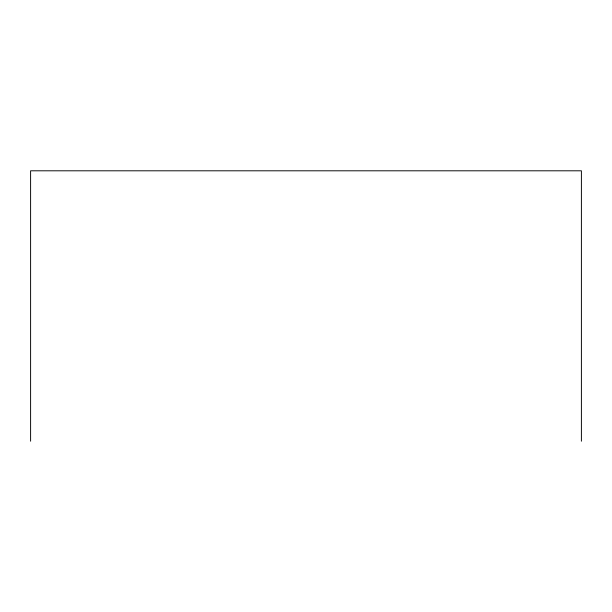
<?xml version="1.0" encoding="UTF-8"?>
<svg xmlns="http://www.w3.org/2000/svg" width="612" height="612" viewBox="0 0 612 612"><rect width="100%" height="100%" fill="white"/><g stroke="black" fill="none" stroke-linecap="round" stroke-linejoin="round"><path stroke-width="0.92" d="M581.4 441.198L581.4 170.802L30.6 170.802L30.6 441.198"/></g></svg>
